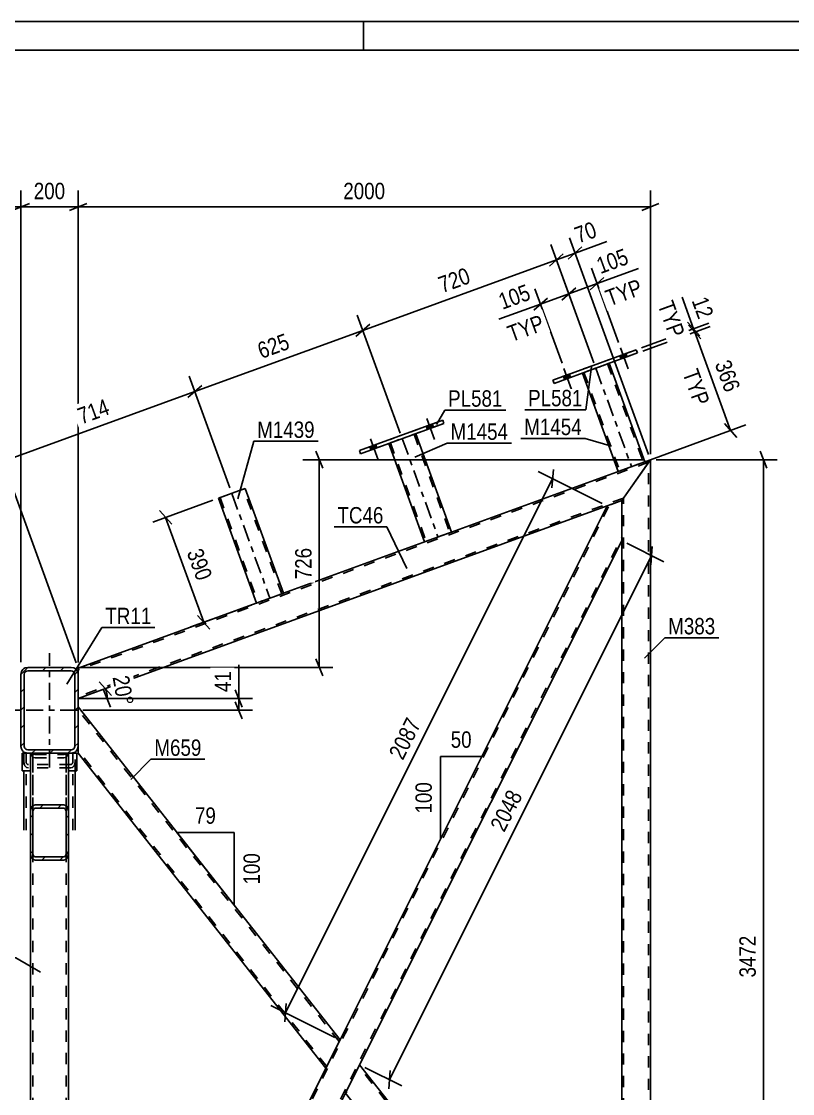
# Model space of a CAD drawing. Header units: millimetres. Extents: x -107 to 1082, y -577 to 264.
# Drawn here: x 812 to 946.7, y 76.2 to 263.5 of the extents above; entities that cross this region are included whole.
import ezdxf

# ---------------------------------------------------------------- set-up
doc = ezdxf.new("R2010")
doc.units = ezdxf.units.MM
doc.linetypes.add('DXK_LINE_DOT2', pattern=[3.9198, 1.9599, -1.9599])
doc.linetypes.add('DXK_LINE_DOT3', pattern=[5.9187, 2.979, -0.9799, 0.9799, -0.9799])
doc.styles.add('Arial Narrow', font='ARIALN.TTF', dxfattribs={"height": 0.2})

# ---------------------------------------------------------------- blocks, each defined once
blk = doc.blocks.new('Unknown-389677451-1162')
at = {"color": 5, "linetype": 'Continuous'}
for p, q in [((1081.77, 263.53), (-107.23, 263.53)), ((871.77, 258.53), (871.77, 263.53)), ((1076.77, 258.53), (-102.23, 258.53))]:
    blk.add_line(p, q, dxfattribs=at)
blk = doc.blocks.new('Part-389677451-33602 - 16876')
at = {"color": 7, "linetype": 'DXK_LINE_DOT2'}
for p, q in [((876.17, 189.78), (880.87, 191.49)), ((880.87, 191.49), (876.17, 189.78)), ((880.59, 191.39), (880.59, 191.39)), ((880.59, 191.39), (886.83, 174.18)), ((880.87, 191.49), (880.87, 191.49)), ((876.17, 189.78), (876.17, 189.78)), ((876.17, 189.78), (876.17, 189.78)), ((876.17, 189.78), (876.17, 189.78)), ((876.45, 189.88), (876.45, 189.88)), ((876.45, 189.88), (882.7, 172.68)), ((887.11, 174.29), (882.42, 172.58)), ((882.42, 172.58), (882.42, 172.58)), ((886.81, 174.18), (886.77, 174.16))]:
    blk.add_line(p, q, dxfattribs=at)
at = {"color": 2, "linetype": 'Continuous'}
for p, q in [((880.87, 191.49), (887.11, 174.29)), ((876.17, 189.78), (882.42, 172.58)), ((887.11, 174.29), (882.42, 172.58))]:
    blk.add_line(p, q, dxfattribs=at)
at = {"color": 7, "linetype": 'DXK_LINE_DOT3'}
blk.add_line((878.52, 190.64), (884.77, 173.43), dxfattribs=at)
blk = doc.blocks.new('Part-389677451-16888 - 16876')
at = {"color": 7, "linetype": 'DXK_LINE_DOT2'}
for p, q in [((821.38, 135.66), (812.38, 135.66)), ((812.38, 135.66), (812.38, 132.59)), ((812.78, 122.22), (812.78, 135.66)), ((820.98, 122.22), (820.98, 135.66)), ((821.38, 132.59), (821.38, 135.66)), ((812.38, 134.25), (812.44, 133.81)), ((812.81, 134.03), (812.78, 134.25)), ((812.87, 133.18), (813.18, 133.09)), ((813.18, 133.67), (813.02, 133.71)), ((820.58, 133.67), (813.18, 133.67)), ((820.58, 133.09), (813.18, 133.09)), ((820.73, 133.71), (820.58, 133.67)), ((820.58, 133.09), (820.88, 133.18)), ((820.98, 134.25), (820.94, 134.03)), ((821.31, 133.81), (821.38, 134.25))]:
    blk.add_line(p, q, dxfattribs=at)
at = {"color": 2, "linetype": 'Continuous'}
for p, q in [((812.38, 122.22), (812.38, 132.59)), ((821.38, 122.22), (821.38, 132.59))]:
    blk.add_line(p, q, dxfattribs=at)
at = {"color": 7, "linetype": 'DXK_LINE_DOT2'}
for centre, radius, start, end in [((813.47, 134.05), 1.06, 193.2949, 235.5336), ((813.32, 134.15), 0.532, 193.2949, 235.5336), ((820.43, 134.15), 0.532, 304.4664, 346.7051), ((820.28, 134.05), 1.06, 304.4664, 346.7051)]:
    blk.add_arc(centre, radius, start, end, dxfattribs=at)
blk = doc.blocks.new('Part-389677451-16977 - 16876')
at = {"color": 2, "linetype": 'Continuous'}
for p, q in [((921.28, 186.08), (916.88, 179.8)), ((921.88, 186.94), (921.28, 186.08)), ((921.88, 13.81), (921.88, 186.94)), ((916.88, 22.98), (916.88, 172.78))]:
    blk.add_line(p, q, dxfattribs=at)
at = {"color": 7, "linetype": 'DXK_LINE_DOT2'}
for p, q in [((921.58, 14.11), (921.58, 186.51)), ((921.88, 186.94), (921.7, 186.69)), ((917.18, 18.53), (917.18, 180.23)), ((916.88, 179.8), (916.88, 172.78)), ((916.88, 18.83), (916.88, 22.98)), ((921.88, 13.81), (916.88, 18.83))]:
    blk.add_line(p, q, dxfattribs=at)
blk = doc.blocks.new('Part-389677451-16972 - 16876')
at = {"color": 7, "linetype": 'DXK_LINE_DOT2'}
for p, q in [((821.68, 135.66), (820.18, 135.66)), ((820.18, 135.66), (820.18, 135.66)), ((820.67, 135.66), (820.18, 135.66)), ((820.18, 132.59), (820.18, 135.66)), ((821.68, 135.66), (821.68, 135.66)), ((820.18, 132.59), (821.68, 132.59))]:
    blk.add_line(p, q, dxfattribs=at)
at = {"color": 2, "linetype": 'Continuous'}
for p, q in [((821.68, 135.66), (820.67, 135.66)), ((821.68, 135.66), (821.68, 135.66)), ((821.68, 132.59), (821.68, 135.66)), ((820.18, 132.59), (821.68, 132.59))]:
    blk.add_line(p, q, dxfattribs=at)
blk = doc.blocks.new('Part-389677451-16908 - 16876')
at = {"color": 7, "linetype": 'DXK_LINE_DOT2'}
for p, q in [((820.76, -8.85), (914.74, 179.02)), ((822.14, -15.93), (916.88, 173.45)), ((865.18, 80.61), (867.65, 85.56)), ((868.6, 76.27), (871.07, 81.21))]:
    blk.add_line(p, q, dxfattribs=at)
at = {"color": 2, "linetype": 'Continuous'}
for p, q in [((914.33, 178.87), (867.65, 85.56)), ((916.88, 179.8), (914.33, 178.87)), ((916.88, 179.8), (916.88, 172.78)), ((916.88, 172.78), (871.07, 81.21)), ((820.44, -8.84), (865.18, 80.61)), ((822.55, -15.78), (868.6, 76.27))]:
    blk.add_line(p, q, dxfattribs=at)
blk = doc.blocks.new('Part-389677451-16893 - 16876')
at = {"color": 7, "linetype": 'DXK_LINE_DOT2'}
for p, q in [((820.18, 135.66), (813.58, 135.66)), ((813.58, 118.14), (813.58, 135.66)), ((813.98, -8.84), (813.98, 135.66)), ((819.78, -8.84), (819.78, 135.66)), ((820.18, 118.14), (820.18, 135.66)), ((813.58, -8.84), (813.58, 8.61)), ((820.18, -8.84), (820.18, 8.61)), ((813.58, -8.84), (820.18, -8.84))]:
    blk.add_line(p, q, dxfattribs=at)
at = {"color": 2, "linetype": 'Continuous'}
for p, q in [((813.58, 8.61), (813.58, 118.14)), ((820.18, 8.61), (820.18, 118.14))]:
    blk.add_line(p, q, dxfattribs=at)
blk = doc.blocks.new('Bolt-389677451-33617 - 16876')
at = {"linetype": 'Continuous'}
for points in [[(883.76, 193.18), (882.73, 192.8), (882.94, 192.24), (883.97, 192.62)], [(873.9, 189.59), (872.86, 189.21), (873.07, 188.65), (874.1, 189.03)]]:
    blk.add_hatch(color=1, dxfattribs=at).paths.add_polyline_path(points)
at = {"color": 1, "linetype": 'Continuous'}
for p, q in [((882.82, 194.17), (884.15, 190.5)), ((883.76, 193.18), (883.97, 192.62)), ((882.73, 192.8), (882.94, 192.24)), ((872.95, 190.58), (874.29, 186.91)), ((873.9, 189.59), (874.1, 189.03)), ((872.86, 189.21), (873.07, 188.65))]:
    blk.add_line(p, q, dxfattribs=at)
blk = doc.blocks.new('Part-389677451-16879 - 16876')
at = {"linetype": 'Continuous'}
h = blk.add_hatch(dxfattribs=at)
h.set_pattern_fill('', scale=0.7, style=0, pattern_type=0)
h.set_pattern_definition([(45, (813.5751, 118.1436), (-1.57154, 1.57154), [])])
h.paths.add_polyline_path([(813.58, 125.44), (813.58, 118.14), (813.64, 117.7), (813.81, 117.32), (814.07, 117.06), (814.38, 116.98), (819.38, 116.98), (819.68, 117.06), (819.94, 117.32), (820.11, 117.7), (820.18, 118.14), (820.18, 125.44), (820.11, 125.89), (819.94, 126.27), (819.68, 126.52), (819.38, 126.61), (814.38, 126.61), (814.07, 126.52), (813.81, 126.27), (813.64, 125.89)])
h.paths.add_polyline_path([(814.09, 125.85), (814.22, 125.98), (814.38, 126.03), (819.38, 126.03), (819.53, 125.98), (819.66, 125.85), (819.74, 125.67), (819.78, 125.44), (819.78, 118.14), (819.74, 117.92), (819.66, 117.73), (819.53, 117.6), (819.38, 117.56), (814.38, 117.56), (814.22, 117.6), (814.09, 117.73), (814.01, 117.92), (813.98, 118.14), (813.98, 125.44), (814.01, 125.67)])
at = {"color": 2, "linetype": 'Continuous'}
for p, q in [((813.58, 125.44), (813.58, 135.66)), ((820.18, 125.44), (820.18, 135.66)), ((813.64, 125.89), (813.58, 125.44)), ((813.98, 125.44), (814.01, 125.67)), ((814.38, 126.61), (814.07, 126.52)), ((814.22, 125.98), (814.38, 126.03)), ((814.38, 126.61), (819.38, 126.61)), ((814.38, 126.03), (819.38, 126.03)), ((819.68, 126.52), (819.38, 126.61)), ((819.38, 126.03), (819.53, 125.98)), ((819.74, 125.67), (819.78, 125.44)), ((820.18, 125.44), (820.11, 125.89)), ((813.58, 118.14), (813.58, 125.44)), ((813.98, 118.14), (813.98, 125.44)), ((819.78, 118.14), (819.78, 125.44)), ((820.18, 118.14), (820.18, 125.44)), ((813.58, 118.14), (813.64, 117.7)), ((814.01, 117.92), (813.98, 118.14)), ((819.78, 118.14), (819.74, 117.92)), ((820.11, 117.7), (820.18, 118.14)), ((814.07, 117.06), (814.38, 116.98)), ((814.38, 117.56), (814.22, 117.6)), ((814.38, 117.56), (819.38, 117.56)), ((814.38, 116.98), (819.38, 116.98)), ((819.53, 117.6), (819.38, 117.56)), ((819.38, 116.98), (819.68, 117.06))]:
    blk.add_line(p, q, dxfattribs=at)
at = {"color": 7, "linetype": 'DXK_LINE_DOT2'}
for p, q in [((813.58, 135.66), (820.18, 135.66)), ((813.64, 135.56), (813.62, 135.66)), ((813.98, 118.14), (813.98, 135.66)), ((814.06, 135.66), (814.09, 135.59)), ((814.38, 134.84), (814.07, 134.93)), ((814.09, 135.59), (814.22, 135.47)), ((814.22, 135.47), (814.38, 135.42)), ((814.38, 135.42), (819.38, 135.42)), ((819.38, 135.42), (819.53, 135.47)), ((819.68, 134.93), (819.38, 134.84)), ((819.53, 135.47), (819.66, 135.59)), ((819.66, 135.59), (819.69, 135.66)), ((819.78, 118.14), (819.78, 135.66)), ((820.13, 135.66), (820.11, 135.56)), ((814.38, 134.84), (819.38, 134.84)), ((813.58, 118.14), (813.58, 125.44)), ((820.18, 118.14), (820.18, 125.44))]:
    blk.add_line(p, q, dxfattribs=at)
for centre, start, end in [((814.67, 135.8), 193.2949, 235.5336), ((819.08, 135.8), 304.4664, 346.7051)]:
    blk.add_arc(centre, 1.06, start, end, dxfattribs=at)
at = {"color": 2, "linetype": 'Continuous'}
for centre, radius, start, end in [((814.67, 125.64), 1.06, 124.4664, 166.7051), ((814.52, 125.54), 0.532, 124.4664, 166.7051), ((819.23, 125.54), 0.532, 13.2949, 55.5336), ((819.08, 125.64), 1.06, 13.2949, 55.5336), ((814.67, 117.94), 1.06, 193.2949, 235.5336), ((814.52, 118.04), 0.532, 193.2949, 235.5336), ((819.23, 118.04), 0.532, 304.4664, 346.7051), ((819.08, 117.94), 1.06, 304.4664, 346.7051)]:
    blk.add_arc(centre, radius, start, end, dxfattribs=at)
blk = doc.blocks.new('Bolt-389677451-33623 - 16876')
at = {"linetype": 'Continuous'}
for points in [[(917.59, 205.49), (916.56, 205.12), (916.76, 204.55), (917.8, 204.93)], [(907.73, 201.9), (906.69, 201.53), (906.9, 200.96), (907.93, 201.34)]]:
    blk.add_hatch(color=1, dxfattribs=at).paths.add_polyline_path(points)
at = {"color": 1, "linetype": 'Continuous'}
for p, q in [((916.65, 206.48), (917.98, 202.82)), ((916.56, 205.12), (916.76, 204.55)), ((917.59, 205.49), (917.8, 204.93)), ((906.78, 202.89), (908.12, 199.22)), ((906.69, 201.53), (906.9, 200.96)), ((907.73, 201.9), (907.93, 201.34))]:
    blk.add_line(p, q, dxfattribs=at)
blk = doc.blocks.new('Part-389677451-16904 - 16876')
at = {"color": 7, "linetype": 'DXK_LINE_DOT2'}
for p, q in [((921.58, 186.51), (821.88, 150.22)), ((920.94, 186.6), (919.16, 185.95)), ((921.7, 186.69), (921.88, 186.94)), ((917.18, 180.23), (821.88, 145.54)), ((916.88, 179.8), (914.33, 178.87)), ((887.11, 174.29), (885.31, 173.63)), ((857.75, 163.6), (853.61, 162.09)), ((821.88, 150.54), (821.88, 150.49)), ((821.88, 150.49), (821.88, 150.36)), ((821.88, 149.46), (821.88, 145.22))]:
    blk.add_line(p, q, dxfattribs=at)
at = {"color": 2, "linetype": 'Continuous'}
for p, q in [((919.16, 185.95), (887.11, 174.29)), ((921.88, 186.94), (916.88, 179.8)), ((921.88, 186.94), (920.94, 186.6)), ((914.33, 178.87), (821.88, 145.22)), ((885.31, 173.63), (857.75, 163.6)), ((853.61, 162.09), (821.88, 150.54)), ((821.88, 150.54), (821.88, 149.9)), ((821.88, 149.9), (821.88, 149.46))]:
    blk.add_line(p, q, dxfattribs=at)
blk = doc.blocks.new('Part-389677451-33612 - 16876')
at = {"color": 7, "linetype": 'DXK_LINE_DOT2'}
for p, q in [((851.09, 181.92), (846.39, 180.22)), ((850.64, 181.76), (850.73, 181.79)), ((850.73, 181.79), (850.74, 181.8)), ((850.74, 181.8), (850.79, 181.81)), ((850.81, 181.82), (850.79, 181.81)), ((850.81, 181.82), (850.81, 181.82)), ((857.47, 163.5), (850.81, 181.82)), ((846.68, 180.32), (846.68, 180.32)), ((846.68, 180.32), (853.33, 161.99)), ((857.75, 163.6), (853.05, 161.89)), ((857.4, 163.47), (857.19, 163.39)), ((853.33, 161.99), (853.35, 162)), ((853.35, 162), (853.4, 162.02)), ((853.4, 162.02), (853.41, 162.02))]:
    blk.add_line(p, q, dxfattribs=at)
at = {"color": 2, "linetype": 'Continuous'}
for p, q in [((850.53, 181.72), (851.09, 181.92)), ((851.09, 181.92), (851.09, 181.92)), ((851.09, 181.92), (857.75, 163.6)), ((850.53, 181.72), (846.39, 180.22)), ((846.39, 180.22), (846.39, 180.22)), ((846.39, 180.22), (853.05, 161.89)), ((853.61, 162.1), (857.19, 163.39)), ((857.58, 163.54), (857.19, 163.39)), ((857.71, 163.58), (857.58, 163.54)), ((857.75, 163.6), (857.71, 163.58)), ((853.61, 162.1), (853.05, 161.89))]:
    blk.add_line(p, q, dxfattribs=at)
at = {"color": 7, "linetype": 'DXK_LINE_DOT3'}
blk.add_line((848.74, 181.07), (855.4, 162.75), dxfattribs=at)
blk = doc.blocks.new('Part-389677451-16910 - 16876')
at = {"color": 2, "linetype": 'Continuous'}
for p, q in [((868.89, 76.86), (871.07, 81.21)), ((916.88, 22.98), (871.07, 81.21)), ((868.6, 76.27), (868.89, 76.86)), ((914.64, 17.74), (868.6, 76.27)), ((916.88, 18.83), (916.88, 22.98))]:
    blk.add_line(p, q, dxfattribs=at)
at = {"color": 7, "linetype": 'DXK_LINE_DOT2'}
for p, q in [((916.88, 22.5), (870.92, 80.91)), ((868.62, 76.31), (868.89, 76.86)), ((914.94, 17.84), (868.75, 76.56)), ((916.52, 19.19), (916.24, 18.91)), ((916.67, 18.47), (916.24, 18.91)), ((916.88, 18.83), (916.52, 19.19)), ((916.67, 18.47), (914.64, 17.74))]:
    blk.add_line(p, q, dxfattribs=at)
blk = doc.blocks.new('Bolt-389677451-33624 - 16876')
at = {"linetype": 'Continuous'}
for points in [[(917.59, 205.49), (916.56, 205.12), (916.76, 204.55), (917.8, 204.93)], [(907.73, 201.9), (906.69, 201.53), (906.9, 200.96), (907.93, 201.34)]]:
    blk.add_hatch(color=1, dxfattribs=at).paths.add_polyline_path(points)
at = {"color": 1, "linetype": 'Continuous'}
for p, q in [((916.65, 206.48), (917.98, 202.82)), ((916.56, 205.12), (916.76, 204.55)), ((917.59, 205.49), (917.8, 204.93)), ((906.78, 202.89), (908.12, 199.22)), ((906.69, 201.53), (906.9, 200.96)), ((907.73, 201.9), (907.93, 201.34))]:
    blk.add_line(p, q, dxfattribs=at)
blk = doc.blocks.new('Part-389677451-16935 - 16876')
at = {"color": 2, "linetype": 'Continuous'}
for p, q in [((867.65, 85.56), (821.88, 143.75)), ((821.88, 135.66), (821.88, 136.86)), ((865.18, 80.61), (821.88, 135.66)), ((867.65, 85.56), (865.18, 80.61))]:
    blk.add_line(p, q, dxfattribs=at)
at = {"color": 7, "linetype": 'DXK_LINE_DOT2'}
for p, q in [((821.88, 136.86), (821.88, 143.75)), ((867.5, 85.26), (821.88, 143.26)), ((865.33, 80.91), (821.88, 136.15))]:
    blk.add_line(p, q, dxfattribs=at)
blk = doc.blocks.new('Part-389677451-16973 - 16876')
at = {"color": 2, "linetype": 'Continuous'}
for p, q in [((812.08, 135.66), (812.08, 135.66)), ((812.08, 135.66), (813.08, 135.66)), ((812.08, 132.59), (812.08, 135.66)), ((813.58, 132.59), (812.08, 132.59))]:
    blk.add_line(p, q, dxfattribs=at)
at = {"color": 7, "linetype": 'DXK_LINE_DOT2'}
for p, q in [((813.58, 135.66), (812.08, 135.66)), ((812.08, 135.66), (812.08, 135.66)), ((813.08, 135.66), (813.58, 135.66)), ((813.58, 135.66), (813.58, 135.66)), ((813.58, 135.66), (813.58, 132.59)), ((812.08, 132.59), (813.58, 132.59))]:
    blk.add_line(p, q, dxfattribs=at)
blk = doc.blocks.new('Part-389677451-16979 - 16876')
at = {"linetype": 'Continuous'}
h = blk.add_hatch(dxfattribs=at)
h.set_pattern_fill('', scale=0.7, style=0, pattern_type=0)
h.set_pattern_definition([(45, (811.8751, 136.8642), (-1.57154, 1.57154), [])])
h.paths.add_polyline_path([(811.88, 149.46), (811.88, 136.86), (811.97, 136.4), (812.23, 136.02), (812.62, 135.76), (813.08, 135.66), (820.68, 135.66), (821.13, 135.76), (821.52, 136.02), (821.78, 136.4), (821.88, 136.86), (821.88, 149.46), (821.78, 149.92), (821.52, 150.31), (821.13, 150.57), (820.68, 150.66), (813.08, 150.66), (812.62, 150.57), (812.23, 150.31), (811.97, 149.92)])
h.paths.add_polyline_path([(812.65, 149.89), (812.85, 150.02), (813.08, 150.06), (820.68, 150.06), (820.9, 150.02), (821.1, 149.89), (821.23, 149.69), (821.28, 149.46), (821.28, 136.86), (821.23, 136.63), (821.1, 136.44), (820.9, 136.31), (820.68, 136.26), (813.08, 136.26), (812.85, 136.31), (812.65, 136.44), (812.52, 136.63), (812.48, 136.86), (812.48, 149.46), (812.52, 149.69)])
at = {"color": 7, "linetype": 'DXK_LINE_DOT3'}
for p, q in [((816.88, 133.16), (816.88, 153.16)), ((806.88, 143.16), (826.88, 143.16))]:
    blk.add_line(p, q, dxfattribs=at)
at = {"color": 2, "linetype": 'Continuous'}
for p, q in [((811.97, 149.92), (811.88, 149.46)), ((813.08, 150.66), (812.62, 150.57)), ((812.85, 150.02), (813.08, 150.06)), ((813.08, 150.66), (820.68, 150.66)), ((813.08, 150.06), (820.68, 150.06)), ((821.13, 150.57), (820.68, 150.66)), ((820.68, 150.06), (820.9, 150.02)), ((821.88, 149.46), (821.78, 149.92)), ((811.88, 136.86), (811.88, 149.46)), ((812.48, 149.46), (812.52, 149.69)), ((812.48, 136.86), (812.48, 149.46)), ((821.23, 149.69), (821.28, 149.46)), ((821.28, 136.86), (821.28, 149.46)), ((821.88, 136.86), (821.88, 149.46)), ((811.88, 136.86), (811.97, 136.4)), ((812.52, 136.63), (812.48, 136.86)), ((821.28, 136.86), (821.23, 136.63)), ((821.78, 136.4), (821.88, 136.86)), ((812.62, 135.76), (813.08, 135.66)), ((813.08, 136.26), (812.85, 136.31)), ((813.08, 136.26), (820.68, 136.26)), ((813.08, 135.66), (820.68, 135.66)), ((820.9, 136.31), (820.68, 136.26)), ((820.68, 135.66), (821.13, 135.76))]:
    blk.add_line(p, q, dxfattribs=at)
for centre, radius, start, end in [((813.08, 149.46), 1.2, 112.5, 157.5), ((813.08, 149.46), 0.6, 112.5, 157.5), ((820.68, 149.46), 0.6, 22.5, 67.5), ((820.68, 149.46), 1.2, 22.5, 67.5), ((813.08, 136.86), 1.2, 202.5, 247.5), ((813.08, 136.86), 0.6, 202.5, 247.5), ((820.68, 136.86), 0.6, 292.5, 337.5), ((820.68, 136.86), 1.2, 292.5, 337.5)]:
    blk.add_arc(centre, radius, start, end, dxfattribs=at)
blk = doc.blocks.new('Part-389677451-33603 - 16876')
at = {"color": 2, "linetype": 'Continuous'}
for p, q in [((871.03, 188.55), (885.6, 193.85)), ((885.8, 193.28), (871.24, 187.98)), ((885.6, 193.85), (885.6, 193.85)), ((885.6, 193.85), (885.8, 193.28)), ((871.03, 188.55), (871.03, 188.55)), ((871.03, 188.55), (871.24, 187.98))]:
    blk.add_line(p, q, dxfattribs=at)
at = {"color": 7, "linetype": 'DXK_LINE_DOT2'}
for p, q in [((885.6, 193.85), (871.03, 188.55)), ((885.8, 193.28), (871.24, 187.98))]:
    blk.add_line(p, q, dxfattribs=at)
blk = doc.blocks.new('Part-389677451-33608 - 16876')
at = {"color": 7, "linetype": 'DXK_LINE_DOT2'}
for p, q in [((910, 202.09), (914.7, 203.8)), ((914.7, 203.8), (910, 202.09)), ((914.41, 203.7), (914.41, 203.7)), ((914.41, 203.7), (920.66, 186.5)), ((914.7, 203.8), (914.7, 203.8)), ((910, 202.09), (910, 202.09)), ((910, 202.09), (910, 202.09)), ((910, 202.09), (910, 202.09)), ((910.28, 202.2), (910.28, 202.2)), ((910.28, 202.2), (916.53, 185)), ((920.94, 186.6), (916.24, 184.89)), ((920.64, 186.49), (920.6, 186.47)), ((916.24, 184.89), (916.24, 184.89))]:
    blk.add_line(p, q, dxfattribs=at)
at = {"color": 7, "linetype": 'DXK_LINE_DOT3'}
blk.add_line((912.35, 202.95), (918.59, 185.75), dxfattribs=at)
at = {"color": 2, "linetype": 'Continuous'}
for p, q in [((914.7, 203.8), (920.94, 186.6)), ((910, 202.09), (916.24, 184.89)), ((920.94, 186.6), (916.24, 184.89))]:
    blk.add_line(p, q, dxfattribs=at)
blk = doc.blocks.new('Part-389677451-33609 - 16876')
at = {"color": 2, "linetype": 'Continuous'}
for p, q in [((904.86, 200.86), (919.42, 206.16)), ((919.42, 206.16), (919.42, 206.16)), ((919.42, 206.16), (919.63, 205.6)), ((919.63, 205.6), (905.07, 200.29)), ((904.86, 200.86), (904.86, 200.86)), ((904.86, 200.86), (905.07, 200.29))]:
    blk.add_line(p, q, dxfattribs=at)
at = {"color": 7, "linetype": 'DXK_LINE_DOT2'}
for p, q in [((919.42, 206.16), (904.86, 200.86)), ((919.63, 205.6), (905.07, 200.29))]:
    blk.add_line(p, q, dxfattribs=at)
blk = doc.blocks.new('Bolt-389677451-33618 - 16876')
at = {"linetype": 'Continuous'}
for points in [[(883.76, 193.18), (882.73, 192.8), (882.94, 192.24), (883.97, 192.62)], [(873.9, 189.59), (872.86, 189.21), (873.07, 188.65), (874.1, 189.03)]]:
    blk.add_hatch(color=1, dxfattribs=at).paths.add_polyline_path(points)
at = {"color": 1, "linetype": 'Continuous'}
for p, q in [((882.82, 194.17), (884.15, 190.5)), ((883.76, 193.18), (883.97, 192.62)), ((882.73, 192.8), (882.94, 192.24)), ((872.95, 190.58), (874.29, 186.91)), ((873.9, 189.59), (874.1, 189.03)), ((872.86, 189.21), (873.07, 188.65))]:
    blk.add_line(p, q, dxfattribs=at)
blk = doc.blocks.new('StraightDimension-389677451-38624 - 16876')
at = {"color": 7, "linetype": 'Continuous'}
for p, q in [((912, 203.89), (906.65, 218.6)), ((906.44, 203.83), (901.72, 216.8)), ((902.69, 214.12), (907.62, 215.92)), ((908.83, 217), (906.42, 214.84)), ((901.49, 213.05), (903.89, 215.2))]:
    blk.add_line(p, q, dxfattribs=at)
at = {"color": 0}
blk.add_wipeout([(901.94, 214.65), (900.5, 218.59), (894.22, 216.31), (895.66, 212.36)], dxfattribs=at)
at = {"color": 7, "linetype": 'Continuous'}
blk.add_line((902.69, 214.12), (895.42, 211.48), dxfattribs=at)
at = {"color": 0, "linetype": 'Continuous'}
blk.add_wipeout([(904.37, 209.31), (902.93, 213.25), (895.8, 210.66), (897.24, 206.71)], dxfattribs=at)
at = {"color": 7, "linetype": 'Continuous'}
blk.add_line((902.69, 214.12), (895.42, 211.48), dxfattribs=at)
at = {"color": 3, "style": 'Arial Narrow'}
blk.add_text('105', height=2.863, rotation=20.0077, dxfattribs=at).set_placement((896.02, 213.13))
at = {"color": 3, "linetype": 'Continuous', "style": 'Arial Narrow'}
blk.add_text('TYP', height=2.863, rotation=20.0077, dxfattribs=at).set_placement((897.59, 207.48))
blk = doc.blocks.new('StraightDimension-389677451-21827 - 16876')
at = {"color": 7, "linetype": 'Continuous'}
for p, q in [((942.25, 185.44), (941.05, 188.44)), ((922.88, 186.94), (944.05, 186.94)), ((941.65, 13.32), (941.65, 186.94)), ((922.8, 13.32), (944.05, 13.32)), ((941.05, 14.82), (942.25, 11.82))]:
    blk.add_line(p, q, dxfattribs=at)
at = {"color": 0}
blk.add_wipeout([(940.9, 104.39), (936.7, 104.39), (936.7, 95.87), (940.9, 95.87)], dxfattribs=at)
at = {"color": 3, "style": 'Arial Narrow'}
blk.add_text('3472', height=2.863, rotation=90.0002, dxfattribs=at).set_placement((940.3, 96.47))
blk = doc.blocks.new('StraightDimension-389677451-22183 - 16876')
at = {"color": 7, "linetype": 'Continuous'}
for p, q in [((858.13, 90.32), (904.8, 183.64)), ((913.44, 179.32), (902.26, 184.91)), ((904.67, 182.03), (904.94, 185.25)), ((858.26, 91.93), (857.99, 88.71)), ((866.76, 86), (855.58, 91.6))]:
    blk.add_line(p, q, dxfattribs=at)
at = {"color": 0}
blk.add_wipeout([(882.7, 141.12), (878.94, 143), (875.13, 135.39), (878.89, 133.51)], dxfattribs=at)
at = {"color": 3, "style": 'Arial Narrow'}
blk.add_text('2087', height=2.863, rotation=63.4264, dxfattribs=at).set_placement((878.62, 134.31))
blk = doc.blocks.new('AngleDimension-389677451-22231 - 16876')
at = {"color": 7, "linetype": 'Continuous'}
for p, q in [((839.12, 121.83), (839.12, 121.83)), ((849.14, 121.83), (839.12, 121.83)), ((849.14, 109.09), (839.12, 121.83)), ((849.14, 109.09), (849.14, 121.83))]:
    blk.add_line(p, q, dxfattribs=at)
at = {"color": 0}
for points in [[(846.56, 122.73), (846.56, 126.93), (841.7, 126.93), (841.7, 122.73)], [(854.24, 118.8), (850.04, 118.8), (850.04, 112.12), (854.24, 112.12)]]:
    blk.add_wipeout(points, dxfattribs=at)
at = {"color": 3, "style": 'Arial Narrow'}
blk.add_text('79', height=2.863, dxfattribs=at).set_placement((842.3, 123.33))
blk.add_text('100', height=2.863, rotation=90.0002, dxfattribs=at).set_placement((853.64, 112.72))
blk = doc.blocks.new('AngleDimension-389677451-22234 - 16876')
at = {"color": 7, "linetype": 'Continuous'}
for p, q in [((885.19, 135.11), (892.44, 135.11)), ((885.19, 120.62), (892.44, 135.11)), ((885.19, 120.62), (885.19, 135.11)), ((892.44, 135.11), (892.44, 135.11))]:
    blk.add_line(p, q, dxfattribs=at)
at = {"color": 0}
for points in [[(891.24, 136.01), (891.24, 140.21), (886.39, 140.21), (886.39, 136.01)], [(884.29, 131.21), (880.09, 131.21), (880.09, 124.52), (884.29, 124.52)]]:
    blk.add_wipeout(points, dxfattribs=at)
at = {"color": 3, "style": 'Arial Narrow'}
blk.add_text('50', height=2.863, dxfattribs=at).set_placement((886.99, 136.61))
blk.add_text('100', height=2.863, rotation=90.0002, dxfattribs=at).set_placement((883.69, 125.12))
blk = doc.blocks.new('StraightDimension-389677451-22249 - 16876')
at = {"color": 7, "linetype": 'Continuous'}
for p, q in [((917.77, 172.34), (924.23, 169.1)), ((921.95, 168.57), (922.22, 171.79)), ((876.28, 78.6), (922.09, 170.18)), ((871.96, 80.76), (878.43, 77.53)), ((876.42, 80.21), (876.15, 76.99))]:
    blk.add_line(p, q, dxfattribs=at)
at = {"color": 0}
blk.add_wipeout([(900.42, 128.53), (896.66, 130.41), (892.85, 122.8), (896.61, 120.92)], dxfattribs=at)
at = {"color": 3, "style": 'Arial Narrow'}
blk.add_text('2048', height=2.863, rotation=63.4264, dxfattribs=at).set_placement((896.34, 121.72))
blk = doc.blocks.new('StraightDimension-389677451-22359 - 16876')
at = {"color": 7, "linetype": 'Continuous'}
for p, q in [((864.62, 185.44), (863.42, 188.44)), ((920.88, 186.94), (861.17, 186.94)), ((864.02, 150.66), (864.02, 186.94)), ((863.42, 152.16), (864.62, 149.16)), ((821.68, 150.66), (866.42, 150.66))]:
    blk.add_line(p, q, dxfattribs=at)
at = {"color": 0}
blk.add_wipeout([(863.27, 172.14), (859.07, 172.14), (859.07, 165.46), (863.27, 165.46)], dxfattribs=at)
at = {"color": 3, "style": 'Arial Narrow'}
blk.add_text('726', height=2.863, rotation=90.0002, dxfattribs=at).set_placement((862.67, 166.06))
blk = doc.blocks.new('AngleDimension-389677451-22474 - 16876')
at = {"color": 7, "linetype": 'Continuous'}
for p, q in [((825.56, 148.16), (827.71, 145.75)), ((826.64, 146.96), (821.88, 145.22)), ((822.81, 145.56), (826.64, 146.96)), ((827.54, 143.72), (826.34, 146.72)), ((826.94, 145.22), (821.88, 145.22))]:
    blk.add_line(p, q, dxfattribs=at)
blk.add_arc((821.88, 145.22), 5.07, 360, 20, dxfattribs=at)
at = {"color": 0}
blk.add_wipeout([(828.31, 143.08), (832.45, 143.81), (831.33, 150.17), (827.19, 149.44)], dxfattribs=at)
at = {"color": 3, "style": 'Arial Narrow'}
blk.add_text('20°', height=2.863, rotation=-80.0021, dxfattribs=at).set_placement((827.89, 148.95))
blk = doc.blocks.new('StraightDimension-389677451-22490 - 16876')
at = {"color": 7, "linetype": 'Continuous'}
for p, q in [((849.34, 146.72), (850.54, 143.72)), ((822.88, 145.22), (852.34, 145.22)), ((850.54, 141.66), (849.34, 144.66)), ((849.94, 143.16), (849.94, 145.22)), ((822.88, 143.16), (852.34, 143.16))]:
    blk.add_line(p, q, dxfattribs=at)
at = {"color": 0}
blk.add_wipeout([(849.19, 150.6), (844.99, 150.6), (844.99, 145.75), (849.19, 145.75)], dxfattribs=at)
at = {"color": 7, "linetype": 'Continuous'}
blk.add_line((849.94, 145.22), (849.94, 151.13), dxfattribs=at)
blk.add_line((849.94, 145.22), (849.94, 151.13), dxfattribs=at)
at = {"color": 3, "style": 'Arial Narrow'}
blk.add_text('41', height=2.863, rotation=90.0002, dxfattribs=at).set_placement((848.59, 146.35))
blk = doc.blocks.new('StraightDimension-389677451-29721 - 16876')
at = {"color": 7, "linetype": 'Continuous'}
for p, q in [((821.88, 151.52), (821.88, 233.97)), ((921.88, 187.94), (921.88, 233.97)), ((823.38, 231.72), (820.38, 230.52)), ((821.88, 231.12), (921.88, 231.12)), ((920.38, 230.52), (923.38, 231.72))]:
    blk.add_line(p, q, dxfattribs=at)
at = {"color": 0}
blk.add_wipeout([(876.13, 231.87), (876.13, 236.07), (867.62, 236.07), (867.62, 231.87)], dxfattribs=at)
at = {"color": 3, "style": 'Arial Narrow'}
blk.add_text('2000', height=2.863, dxfattribs=at).set_placement((868.22, 232.47))
blk = doc.blocks.new('StraightDimension-389677451-29722 - 16876')
at = {"color": 7, "linetype": 'Continuous'}
for p, q in [((811.88, 151.54), (811.88, 233.97)), ((821.88, 151.52), (821.88, 233.97)), ((810.38, 230.52), (813.38, 231.72)), ((811.88, 231.12), (821.88, 231.12)), ((823.38, 231.72), (820.38, 230.52))]:
    blk.add_line(p, q, dxfattribs=at)
at = {"color": 0}
blk.add_wipeout([(820.22, 231.87), (820.22, 236.07), (813.53, 236.07), (813.53, 231.87)], dxfattribs=at)
at = {"color": 3, "style": 'Arial Narrow'}
blk.add_text('200', height=2.863, dxfattribs=at).set_placement((814.13, 232.47))
blk = doc.blocks.new('StraightDimension-389677451-29723 - 16876')
at = {"color": 7, "linetype": 'Continuous'}
for p, q in [((782.84, 156.79), (782.84, 233.97)), ((811.88, 151.54), (811.88, 233.97)), ((784.34, 231.72), (781.34, 230.52)), ((782.84, 231.12), (811.88, 231.12)), ((810.38, 230.52), (813.38, 231.72))]:
    blk.add_line(p, q, dxfattribs=at)
at = {"color": 0}
blk.add_wipeout([(800.7, 231.87), (800.7, 236.07), (794.01, 236.07), (794.01, 231.87)], dxfattribs=at)
at = {"color": 3, "style": 'Arial Narrow'}
blk.add_text('581', height=2.863, dxfattribs=at).set_placement((794.61, 232.47))
blk = doc.blocks.new('StraightDimension-389677451-38493 - 16876')
at = {"color": 7, "linetype": 'Continuous'}
for p, q in [((921.53, 187.88), (907.75, 225.73)), ((904.26, 220.79), (906.66, 222.94)), ((912, 203.89), (904.49, 224.55)), ((905.46, 221.87), (908.73, 223.06)), ((909.93, 224.13), (907.53, 221.98))]:
    blk.add_line(p, q, dxfattribs=at)
at = {"color": 0}
blk.add_wipeout([(913.53, 225.6), (912.09, 229.55), (907.53, 227.89), (908.97, 223.94)], dxfattribs=at)
at = {"color": 7, "linetype": 'Continuous'}
blk.add_line((908.73, 223.06), (914.28, 225.08), dxfattribs=at)
blk.add_line((908.73, 223.06), (914.28, 225.08), dxfattribs=at)
at = {"color": 3, "style": 'Arial Narrow'}
blk.add_text('70', height=2.863, rotation=20.002, dxfattribs=at).set_placement((909.32, 224.71))
blk = doc.blocks.new('StraightDimension-389677451-38494 - 16876')
at = {"color": 7, "linetype": 'Continuous'}
for p, q in [((904.26, 220.79), (906.66, 222.94)), ((912, 203.89), (904.49, 224.55)), ((871.63, 209.55), (905.46, 221.87)), ((878.18, 191.57), (870.66, 212.23)), ((872.84, 210.63), (870.43, 208.48))]:
    blk.add_line(p, q, dxfattribs=at)
at = {"color": 0}
blk.add_wipeout([(891.43, 217.56), (889.99, 221.51), (883.71, 219.22), (885.15, 215.27)], dxfattribs=at)
at = {"color": 3, "style": 'Arial Narrow'}
blk.add_text('720', height=2.863, rotation=20.002, dxfattribs=at).set_placement((885.51, 216.04))
blk = doc.blocks.new('StraightDimension-389677451-38495 - 16876')
at = {"color": 7, "linetype": 'Continuous'}
for p, q in [((878.18, 191.57), (870.66, 212.23)), ((870.43, 208.48), (872.84, 210.63)), ((842.27, 198.87), (871.63, 209.55)), ((848.4, 182.01), (841.29, 201.54)), ((843.47, 199.94), (841.06, 197.79))]:
    blk.add_line(p, q, dxfattribs=at)
at = {"color": 0}
blk.add_wipeout([(859.83, 206.06), (858.4, 210), (852.12, 207.72), (853.55, 203.77)], dxfattribs=at)
at = {"color": 3, "style": 'Arial Narrow'}
blk.add_text('625', height=2.863, rotation=20.002, dxfattribs=at).set_placement((853.91, 204.54))
blk = doc.blocks.new('StraightDimension-389677451-38496 - 16876')
at = {"color": 7, "linetype": 'Continuous'}
for p, q in [((848.4, 182.01), (841.29, 201.54)), ((808.73, 186.66), (842.27, 198.87)), ((841.06, 197.79), (843.47, 199.94)), ((821.53, 151.48), (807.75, 189.34)), ((809.93, 187.74), (807.53, 185.58))]:
    blk.add_line(p, q, dxfattribs=at)
at = {"color": 0}
blk.add_wipeout([(828.38, 194.61), (826.95, 198.56), (820.66, 196.27), (822.1, 192.32)], dxfattribs=at)
at = {"color": 3, "style": 'Arial Narrow'}
blk.add_text('714', height=2.863, rotation=20.002, dxfattribs=at).set_placement((822.46, 193.09))
blk = doc.blocks.new('StraightDimension-389677451-38546 - 16876')
at = {"color": 7, "linetype": 'Continuous'}
for p, q in [((845.45, 179.88), (834.92, 176.05)), ((838.25, 175.66), (836.1, 178.07)), ((837.17, 176.87), (843.83, 158.54)), ((852.11, 161.55), (841.57, 157.72)), ((842.75, 159.75), (844.91, 157.34))]:
    blk.add_line(p, q, dxfattribs=at)
at = {"color": 0}
blk.add_wipeout([(842.35, 164.82), (846.3, 166.25), (844.01, 172.54), (840.07, 171.1)], dxfattribs=at)
at = {"color": 3, "style": 'Arial Narrow'}
blk.add_text('390', height=2.863, rotation=-70.0384, dxfattribs=at).set_placement((840.83, 170.74))
blk = doc.blocks.new('StraightDimension-389677451-38599 - 16876')
at = {"color": 7, "linetype": 'Continuous'}
for p, q in [((920.57, 205.94), (932.32, 210.22)), ((930.71, 208.04), (928.56, 210.45)), ((929.64, 209.24), (935.9, 192.05)), ((921.88, 186.94), (938.58, 193.02)), ((934.82, 193.25), (936.97, 190.84))]:
    blk.add_line(p, q, dxfattribs=at)
at = {"color": 0}
blk.add_wipeout([(934.62, 197.76), (938.56, 199.2), (936.28, 205.48), (932.33, 204.04)], dxfattribs=at)
at = {"color": 0, "linetype": 'Continuous'}
blk.add_wipeout([(929.27, 195.33), (933.22, 196.77), (930.62, 203.9), (926.68, 202.46)], dxfattribs=at)
at = {"color": 3, "style": 'Arial Narrow'}
blk.add_text('366', height=2.863, rotation=-69.9925, dxfattribs=at).set_placement((933.1, 203.68))
at = {"color": 3, "linetype": 'Continuous', "style": 'Arial Narrow'}
blk.add_text('TYP', height=2.863, rotation=-69.9925, dxfattribs=at).set_placement((927.45, 202.11))
blk = doc.blocks.new('StraightDimension-389677451-38600 - 16876')
at = {"color": 7, "linetype": 'Continuous'}
for p, q in [((920.36, 206.5), (932.11, 210.78)), ((920.57, 205.94), (932.32, 210.22)), ((928.35, 211.01), (930.51, 208.6)), ((930.71, 208.04), (928.56, 210.45)), ((929.43, 209.8), (929.64, 209.24))]:
    blk.add_line(p, q, dxfattribs=at)
at = {"color": 0}
blk.add_wipeout([(929.96, 210.55), (933.9, 211.99), (932.24, 216.55), (928.3, 215.12)], dxfattribs=at)
at = {"color": 7, "linetype": 'Continuous'}
blk.add_line((929.43, 209.8), (927.41, 215.35), dxfattribs=at)
at = {"color": 0, "linetype": 'Continuous'}
blk.add_wipeout([(924.93, 207.27), (928.87, 208.71), (926.28, 215.84), (922.33, 214.4)], dxfattribs=at)
at = {"color": 7, "linetype": 'Continuous'}
blk.add_line((929.43, 209.8), (927.41, 215.35), dxfattribs=at)
at = {"color": 3, "linetype": 'Continuous', "style": 'Arial Narrow'}
blk.add_text('TYP', height=2.863, rotation=-69.9925, dxfattribs=at).set_placement((923.1, 214.04))
at = {"color": 3, "style": 'Arial Narrow'}
blk.add_text('12', height=2.863, rotation=-69.9925, dxfattribs=at).set_placement((929.06, 214.76))
blk = doc.blocks.new('StraightDimension-389677451-38623 - 16876')
at = {"color": 7, "linetype": 'Continuous'}
for p, q in [((916.31, 207.42), (911.58, 220.39)), ((912, 203.89), (906.65, 218.6)), ((907.62, 215.92), (912.56, 217.72)), ((913.76, 218.79), (911.35, 216.64)), ((906.42, 214.84), (908.83, 217))]:
    blk.add_line(p, q, dxfattribs=at)
at = {"color": 0}
blk.add_wipeout([(919.07, 220.89), (917.64, 224.83), (911.36, 222.55), (912.79, 218.6)], dxfattribs=at)
at = {"color": 7, "linetype": 'Continuous'}
blk.add_line((912.56, 217.72), (919.82, 220.36), dxfattribs=at)
at = {"color": 0, "linetype": 'Continuous'}
blk.add_wipeout([(921.5, 215.54), (920.06, 219.49), (912.93, 216.89), (914.37, 212.95)], dxfattribs=at)
at = {"color": 7, "linetype": 'Continuous'}
blk.add_line((912.56, 217.72), (919.82, 220.36), dxfattribs=at)
at = {"color": 3, "style": 'Arial Narrow'}
blk.add_text('105', height=2.863, rotation=20.0077, dxfattribs=at).set_placement((913.15, 219.37))
at = {"color": 3, "linetype": 'Continuous', "style": 'Arial Narrow'}
blk.add_text('TYP', height=2.863, rotation=20.0077, dxfattribs=at).set_placement((914.73, 213.72))
blk = doc.blocks.new('Mark-389677451-38550 - 16876')
at = {"color": 0}
blk.add_wipeout([(896.05, 196.21), (896.05, 199.21), (886.54, 199.21), (886.54, 196.21)], dxfattribs=at)
blk.add_wipeout([(896.05, 196.21), (896.05, 199.21), (886.54, 199.21), (886.54, 196.21)], dxfattribs=at)
at = {"color": 30, "linetype": 'Continuous'}
for p, q in [((884.52, 193.09), (885.94, 195.61)), ((885.94, 195.61), (896.65, 195.61))]:
    blk.add_line(p, q, dxfattribs=at)
at = {"color": 3, "style": 'Arial Narrow'}
blk.add_text('PL581', height=2.863, dxfattribs=at).set_placement((886.54, 196.21))
blk = doc.blocks.new('Mark-389677451-21771 - 16876')
at = {"color": 0}
blk.add_wipeout([(875.24, 175.81), (875.24, 178.81), (867.2, 178.81), (867.2, 175.81)], dxfattribs=at)
blk.add_wipeout([(875.24, 175.81), (875.24, 178.81), (867.2, 178.81), (867.2, 175.81)], dxfattribs=at)
at = {"color": 30, "linetype": 'Continuous'}
for p in [(866.6, 175.21), (879.3, 167.91)]:
    blk.add_line(p, (875.84, 175.21), dxfattribs=at)
at = {"color": 3, "style": 'Arial Narrow'}
blk.add_text('TC46', height=2.863, dxfattribs=at).set_placement((867.2, 175.81))
blk = doc.blocks.new('Mark-389677451-21768 - 16876')
at = {"color": 0}
blk.add_wipeout([(810.4, 100.52), (810.4, 103.52), (804.01, 103.52), (804.01, 100.52)], dxfattribs=at)
blk.add_wipeout([(810.4, 100.52), (810.4, 103.52), (804.01, 103.52), (804.01, 100.52)], dxfattribs=at)
at = {"color": 30, "linetype": 'Continuous'}
for p in [(803.41, 99.92), (815.33, 97.42)]:
    blk.add_line(p, (811, 99.92), dxfattribs=at)
at = {"color": 3, "style": 'Arial Narrow'}
blk.add_text('M69', height=2.863, dxfattribs=at).set_placement((804.01, 100.52))
blk = doc.blocks.new('Mark-389677451-38559 - 16876')
at = {"color": 0}
blk.add_wipeout([(909.9, 191.25), (909.9, 194.25), (899.84, 194.25), (899.84, 191.25)], dxfattribs=at)
blk.add_wipeout([(909.9, 191.25), (909.9, 194.25), (899.84, 194.25), (899.84, 191.25)], dxfattribs=at)
at = {"color": 30, "linetype": 'Continuous'}
for p in [(899.24, 190.65), (915.09, 189.31)]:
    blk.add_line(p, (910.5, 190.65), dxfattribs=at)
at = {"color": 3, "style": 'Arial Narrow'}
blk.add_text('M1454', height=2.863, dxfattribs=at).set_placement((899.84, 191.25))
blk = doc.blocks.new('Mark-389677451-21786 - 16876')
at = {"color": 0}
blk.add_wipeout([(843.44, 135.2), (843.44, 138.2), (835.21, 138.2), (835.21, 135.2)], dxfattribs=at)
blk.add_wipeout([(843.44, 135.2), (843.44, 138.2), (835.21, 138.2), (835.21, 135.2)], dxfattribs=at)
at = {"color": 30, "linetype": 'Continuous'}
for p, q in [((831.08, 131.07), (834.61, 134.6)), ((834.61, 134.6), (844.04, 134.6))]:
    blk.add_line(p, q, dxfattribs=at)
at = {"color": 3, "style": 'Arial Narrow'}
blk.add_text('M659', height=2.863, dxfattribs=at).set_placement((835.21, 135.2))
blk = doc.blocks.new('Mark-389677451-21795 - 16876')
at = {"color": 0}
blk.add_wipeout([(933.22, 156.43), (933.22, 159.43), (925, 159.43), (925, 156.43)], dxfattribs=at)
blk.add_wipeout([(933.22, 156.43), (933.22, 159.43), (925, 159.43), (925, 156.43)], dxfattribs=at)
at = {"color": 30, "linetype": 'Continuous'}
for p, q in [((920.86, 152.29), (924.4, 155.83)), ((924.4, 155.83), (933.82, 155.83))]:
    blk.add_line(p, q, dxfattribs=at)
at = {"color": 3, "style": 'Arial Narrow'}
blk.add_text('M383', height=2.863, dxfattribs=at).set_placement((925, 156.43))
blk = doc.blocks.new('Mark-389677451-21801 - 16876')
at = {"color": 0}
blk.add_wipeout([(834.68, 158.21), (834.68, 161.21), (826.64, 161.21), (826.64, 158.21)], dxfattribs=at)
blk.add_wipeout([(834.68, 158.21), (834.68, 161.21), (826.64, 161.21), (826.64, 158.21)], dxfattribs=at)
at = {"color": 30, "linetype": 'Continuous'}
for p, q in [((819.92, 147.73), (826.04, 157.61)), ((826.04, 157.61), (835.28, 157.61))]:
    blk.add_line(p, q, dxfattribs=at)
at = {"color": 3, "style": 'Arial Narrow'}
blk.add_text('TR11', height=2.863, dxfattribs=at).set_placement((826.64, 158.21))
blk = doc.blocks.new('Mark-389677451-38534 - 16876')
at = {"color": 0}
blk.add_wipeout([(863.23, 190.76), (863.23, 193.76), (853.17, 193.76), (853.17, 190.76)], dxfattribs=at)
blk.add_wipeout([(863.23, 190.76), (863.23, 193.76), (853.17, 193.76), (853.17, 190.76)], dxfattribs=at)
at = {"color": 30, "linetype": 'Continuous'}
for p, q in [((849.81, 180.09), (852.57, 190.16)), ((852.57, 190.16), (863.83, 190.16))]:
    blk.add_line(p, q, dxfattribs=at)
at = {"color": 3, "style": 'Arial Narrow'}
blk.add_text('M1439', height=2.863, dxfattribs=at).set_placement((853.17, 190.76))
blk = doc.blocks.new('Mark-389677451-38547 - 16876')
at = {"color": 0}
blk.add_wipeout([(897.02, 190.42), (897.02, 193.42), (886.97, 193.42), (886.97, 190.42)], dxfattribs=at)
blk.add_wipeout([(897.02, 190.42), (897.02, 193.42), (886.97, 193.42), (886.97, 190.42)], dxfattribs=at)
at = {"color": 30, "linetype": 'Continuous'}
for p, q in [((880.73, 187.38), (886.37, 189.82)), ((886.37, 189.82), (897.62, 189.82))]:
    blk.add_line(p, q, dxfattribs=at)
at = {"color": 3, "style": 'Arial Narrow'}
blk.add_text('M1454', height=2.863, dxfattribs=at).set_placement((886.97, 190.42))
blk = doc.blocks.new('Mark-389677451-38562 - 16876')
at = {"color": 0}
blk.add_wipeout([(910.02, 196.28), (910.02, 199.28), (900.52, 199.28), (900.52, 196.28)], dxfattribs=at)
blk.add_wipeout([(910.02, 196.28), (910.02, 199.28), (900.52, 199.28), (900.52, 196.28)], dxfattribs=at)
at = {"color": 30, "linetype": 'Continuous'}
for p in [(911.59, 203.18), (899.92, 195.68)]:
    blk.add_line(p, (910.62, 195.68), dxfattribs=at)
at = {"color": 3, "style": 'Arial Narrow'}
blk.add_text('PL581', height=2.863, dxfattribs=at).set_placement((900.52, 196.28))

msp = doc.modelspace()

# ---------------------------------------------------------------- block references
for name in ['Unknown-389677451-1162', 'Part-389677451-33609 - 16876', 'Bolt-389677451-33623 - 16876', 'Bolt-389677451-33624 - 16876', 'Part-389677451-33608 - 16876', 'Part-389677451-33603 - 16876', 'Bolt-389677451-33617 - 16876', 'Bolt-389677451-33618 - 16876', 'Part-389677451-33602 - 16876', 'Part-389677451-16904 - 16876', 'Part-389677451-16977 - 16876', 'Part-389677451-33612 - 16876', 'Part-389677451-16908 - 16876', 'Part-389677451-16979 - 16876', 'Part-389677451-16935 - 16876', 'Part-389677451-16973 - 16876', 'Part-389677451-16888 - 16876', 'Part-389677451-16893 - 16876', 'Part-389677451-16879 - 16876', 'Part-389677451-16972 - 16876', 'Part-389677451-16910 - 16876']:
    msp.add_blockref(name, (0, 0))

# ---------------------------------------------------------------- next in the draw order: block references
for name in ['StraightDimension-389677451-38624 - 16876', 'StraightDimension-389677451-21827 - 16876', 'StraightDimension-389677451-22183 - 16876', 'Mark-389677451-21786 - 16876', 'AngleDimension-389677451-22231 - 16876', 'Mark-389677451-21768 - 16876']:
    msp.add_blockref(name, (0, 0))

# ---------------------------------------------------------------- next in the draw order: block references
msp.add_blockref('AngleDimension-389677451-22234 - 16876', (0, 0))

# ---------------------------------------------------------------- next in the draw order: block references
msp.add_blockref('StraightDimension-389677451-22249 - 16876', (0, 0))

# ---------------------------------------------------------------- next in the draw order: block references
msp.add_blockref('StraightDimension-389677451-22359 - 16876', (0, 0))

# ---------------------------------------------------------------- next in the draw order: block references
msp.add_blockref('AngleDimension-389677451-22474 - 16876', (0, 0))

# ---------------------------------------------------------------- next in the draw order: block references
msp.add_blockref('StraightDimension-389677451-22490 - 16876', (0, 0))

# ---------------------------------------------------------------- next in the draw order: block references
msp.add_blockref('StraightDimension-389677451-29721 - 16876', (0, 0))

# ---------------------------------------------------------------- next in the draw order: block references
for name in ['StraightDimension-389677451-29722 - 16876', 'StraightDimension-389677451-38493 - 16876', 'Mark-389677451-21771 - 16876', 'Mark-389677451-21795 - 16876']:
    msp.add_blockref(name, (0, 0))

# ---------------------------------------------------------------- next in the draw order: block references
for name in ['StraightDimension-389677451-29723 - 16876', 'StraightDimension-389677451-38494 - 16876', 'StraightDimension-389677451-38599 - 16876']:
    msp.add_blockref(name, (0, 0))

# ---------------------------------------------------------------- next in the draw order: block references
for name in ['StraightDimension-389677451-38600 - 16876', 'StraightDimension-389677451-38495 - 16876', 'Mark-389677451-38550 - 16876', 'Mark-389677451-38559 - 16876']:
    msp.add_blockref(name, (0, 0))

# ---------------------------------------------------------------- next in the draw order: block references
for name in ['StraightDimension-389677451-38623 - 16876', 'StraightDimension-389677451-38496 - 16876', 'Mark-389677451-38547 - 16876']:
    msp.add_blockref(name, (0, 0))

# ---------------------------------------------------------------- next in the draw order: block references
for name in ['Mark-389677451-38562 - 16876', 'StraightDimension-389677451-38546 - 16876']:
    msp.add_blockref(name, (0, 0))

# ---------------------------------------------------------------- next in the draw order: block references
for name in ['Mark-389677451-38534 - 16876', 'Mark-389677451-21801 - 16876']:
    msp.add_blockref(name, (0, 0))

doc.saveas('drawing.dxf')
